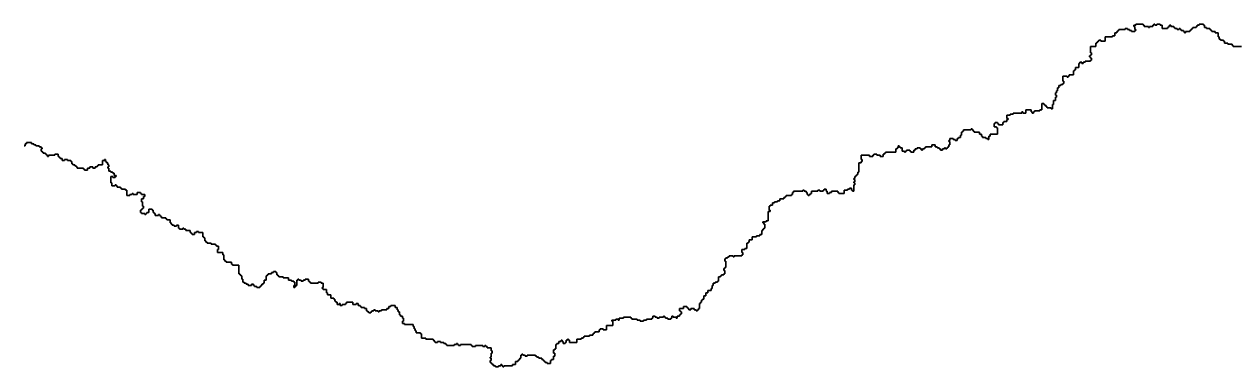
# Model space of a CAD drawing. Header units: inches. Extents: x -98695 to 376223, y 1122520 to 1501782.
# Drawn here: x 139165 to 174533, y 1208767 to 1218762 of the extents above; entities that cross this region are included whole.
import ezdxf

# ---------------------------------------------------------------- set-up
doc = ezdxf.new("R2010")
doc.units = ezdxf.units.IN
doc.header["$MEASUREMENT"] = 0
doc.layers.add('subs1', color=7, linetype='Continuous', true_color=0xc8dcf7)

msp = doc.modelspace()

# ---------------------------------------------------------------- linework, layer by layer
at = {"layer": 'subs1'}
for points in [[(174701, 1218114, 0), (174454, 1218114, 0), (174454, 1218145, 0), (174423, 1218145, 0), (174423, 1218176, 0), (174300, 1218176, 0), (174300, 1218207, 0), (174207, 1218207, 0), (174207, 1218268, 0), (174176, 1218268, 0), (174176, 1218299, 0), (174084, 1218299, 0), (174084, 1218330, 0), (174053, 1218330, 0), (174053, 1218392, 0), (174022, 1218392, 0), (174022, 1218515, 0), (173930, 1218515, 0), (173930, 1218546, 0), (173837, 1218546, 0), (173837, 1218577, 0), (173806, 1218577, 0), (173806, 1218608, 0), (173775, 1218608, 0), (173775, 1218638, 0), (173683, 1218638, 0), (173683, 1218669, 0), (173621, 1218669, 0), (173621, 1218731, 0), (173590, 1218731, 0), (173590, 1218762, 0), (173467, 1218762, 0), (173467, 1218731, 0), (173405, 1218731, 0), (173405, 1218700, 0), (173374, 1218700, 0), (173374, 1218669, 0), (173282, 1218669, 0), (173282, 1218638, 0), (173251, 1218638, 0), (173251, 1218608, 0), (173220, 1218608, 0), (173220, 1218577, 0), (173189, 1218577, 0), (173189, 1218546, 0), (173066, 1218546, 0), (173066, 1218515, 0), (173035, 1218515, 0), (173035, 1218546, 0), (173004, 1218546, 0), (173004, 1218577, 0), (172942, 1218577, 0), (172942, 1218608, 0), (172912, 1218608, 0), (172912, 1218638, 0), (172881, 1218638, 0), (172881, 1218608, 0), (172819, 1218608, 0), (172819, 1218638, 0), (172757, 1218638, 0), (172757, 1218669, 0), (172726, 1218669, 0), (172726, 1218700, 0), (172634, 1218700, 0), (172634, 1218731, 0), (172603, 1218731, 0), (172603, 1218700, 0), (172572, 1218700, 0), (172572, 1218669, 0), (172541, 1218669, 0), (172541, 1218638, 0), (172387, 1218638, 0), (172387, 1218731, 0), (172325, 1218731, 0), (172325, 1218762, 0), (172233, 1218762, 0), (172233, 1218731, 0), (172171, 1218731, 0), (172171, 1218762, 0), (172140, 1218762, 0), (172140, 1218731, 0), (172110, 1218731, 0), (172110, 1218700, 0), (172017, 1218700, 0), (172017, 1218669, 0), (171986, 1218669, 0), (171986, 1218700, 0), (171863, 1218700, 0), (171863, 1218731, 0), (171832, 1218731, 0), (171832, 1218762, 0), (171616, 1218762, 0), (171616, 1218731, 0), (171554, 1218731, 0), (171554, 1218700, 0), (171585, 1218700, 0), (171585, 1218608, 0), (171616, 1218608, 0), (171616, 1218577, 0), (171585, 1218577, 0), (171585, 1218546, 0), (171493, 1218546, 0), (171493, 1218577, 0), (171431, 1218577, 0), (171431, 1218608, 0), (171369, 1218608, 0), (171369, 1218638, 0), (171308, 1218638, 0), (171308, 1218608, 0), (171122, 1218608, 0), (171122, 1218577, 0), (171092, 1218577, 0), (171092, 1218546, 0), (171061, 1218546, 0), (171061, 1218515, 0), (170999, 1218515, 0), (170999, 1218422, 0), (170937, 1218422, 0), (170937, 1218392, 0), (170721, 1218392, 0), (170721, 1218268, 0), (170598, 1218268, 0), (170598, 1218299, 0), (170536, 1218299, 0), (170536, 1218268, 0), (170506, 1218268, 0), (170506, 1218237, 0), (170475, 1218237, 0), (170475, 1218207, 0), (170444, 1218207, 0), (170444, 1218114, 0), (170290, 1218114, 0), (170290, 1217929, 0), (170320, 1217929, 0), (170320, 1217867, 0), (170290, 1217867, 0), (170290, 1217836, 0), (170259, 1217836, 0), (170259, 1217806, 0), (170290, 1217806, 0), (170290, 1217775, 0), (170320, 1217775, 0), (170320, 1217713, 0), (170290, 1217713, 0), (170290, 1217682, 0), (170135, 1217682, 0), (170135, 1217651, 0), (170074, 1217651, 0), (170074, 1217620, 0), (170043, 1217620, 0), (170043, 1217651, 0), (169981, 1217651, 0), (169981, 1217620, 0), (169950, 1217620, 0), (169950, 1217497, 0), (169858, 1217497, 0), (169858, 1217435, 0), (169827, 1217435, 0), (169827, 1217405, 0), (169796, 1217405, 0), (169796, 1217281, 0), (169673, 1217281, 0), (169673, 1217250, 0), (169642, 1217250, 0), (169642, 1217219, 0), (169611, 1217219, 0), (169611, 1217250, 0), (169488, 1217250, 0), (169488, 1217096, 0), (169518, 1217096, 0), (169518, 1217034, 0), (169488, 1217034, 0), (169488, 1217004, 0), (169426, 1217004, 0), (169426, 1216973, 0), (169364, 1216973, 0), (169364, 1216911, 0), (169333, 1216911, 0), (169333, 1216818, 0), (169302, 1216818, 0), (169302, 1216757, 0), (169272, 1216757, 0), (169272, 1216695, 0), (169302, 1216695, 0), (169302, 1216633, 0), (169272, 1216633, 0), (169272, 1216541, 0), (169210, 1216541, 0), (169210, 1216417, 0), (169179, 1216417, 0), (169179, 1216294, 0), (169148, 1216294, 0), (169148, 1216325, 0), (169025, 1216325, 0), (169025, 1216356, 0), (168994, 1216356, 0), (168994, 1216387, 0), (168963, 1216387, 0), (168963, 1216417, 0), (168932, 1216417, 0), (168932, 1216448, 0), (168871, 1216448, 0), (168871, 1216263, 0), (168809, 1216263, 0), (168809, 1216232, 0), (168655, 1216232, 0), (168655, 1216202, 0), (168624, 1216202, 0), (168624, 1216171, 0), (168593, 1216171, 0), (168593, 1216202, 0), (168562, 1216202, 0), (168562, 1216263, 0), (168408, 1216263, 0), (168408, 1216171, 0), (168315, 1216171, 0), (168315, 1216202, 0), (168285, 1216202, 0), (168285, 1216171, 0), (168038, 1216171, 0), (168038, 1216140, 0), (167945, 1216140, 0), (167945, 1216109, 0), (167853, 1216109, 0), (167853, 1216016, 0), (167884, 1216016, 0), (167884, 1215986, 0), (167853, 1215986, 0), (167853, 1215924, 0), (167760, 1215924, 0), (167760, 1215893, 0), (167729, 1215893, 0), (167729, 1215831, 0), (167606, 1215831, 0), (167606, 1215862, 0), (167575, 1215862, 0), (167575, 1215893, 0), (167513, 1215893, 0), (167513, 1215862, 0), (167483, 1215862, 0), (167483, 1215770, 0), (167544, 1215770, 0), (167544, 1215739, 0), (167575, 1215739, 0), (167575, 1215554, 0), (167359, 1215554, 0), (167359, 1215492, 0), (167328, 1215492, 0), (167328, 1215399, 0), (167297, 1215399, 0), (167297, 1215430, 0), (167236, 1215430, 0), (167236, 1215461, 0), (167143, 1215461, 0), (167143, 1215492, 0), (167112, 1215492, 0), (167112, 1215554, 0), (167051, 1215554, 0), (167051, 1215615, 0), (166896, 1215615, 0), (166896, 1215646, 0), (166866, 1215646, 0), (166866, 1215677, 0), (166835, 1215677, 0), (166835, 1215708, 0), (166804, 1215708, 0), (166804, 1215677, 0), (166588, 1215677, 0), (166588, 1215646, 0), (166557, 1215646, 0), (166557, 1215615, 0), (166526, 1215615, 0), (166526, 1215523, 0), (166495, 1215523, 0), (166495, 1215461, 0), (166434, 1215461, 0), (166434, 1215430, 0), (166403, 1215430, 0), (166403, 1215369, 0), (166341, 1215369, 0), (166341, 1215399, 0), (166280, 1215399, 0), (166280, 1215430, 0), (166187, 1215430, 0), (166187, 1215369, 0), (166156, 1215369, 0), (166156, 1215338, 0), (166187, 1215338, 0), (166187, 1215245, 0), (166156, 1215245, 0), (166156, 1215184, 0), (166125, 1215184, 0), (166125, 1215153, 0), (166094, 1215153, 0), (166094, 1215122, 0), (166064, 1215122, 0), (166064, 1215153, 0), (166033, 1215153, 0), (166033, 1215122, 0), (165971, 1215122, 0), (165971, 1215091, 0), (165909, 1215091, 0), (165909, 1215122, 0), (165878, 1215122, 0), (165878, 1215153, 0), (165817, 1215153, 0), (165817, 1215184, 0), (165755, 1215184, 0), (165755, 1215245, 0), (165663, 1215245, 0), (165663, 1215184, 0), (165477, 1215184, 0), (165477, 1215153, 0), (165447, 1215153, 0), (165447, 1215122, 0), (165385, 1215122, 0), (165385, 1215091, 0), (165354, 1215091, 0), (165354, 1215122, 0), (165323, 1215122, 0), (165323, 1215153, 0), (165231, 1215153, 0), (165231, 1215122, 0), (165169, 1215122, 0), (165169, 1215091, 0), (165138, 1215091, 0), (165138, 1215029, 0), (165046, 1215029, 0), (165046, 1215060, 0), (165015, 1215060, 0), (165015, 1215091, 0), (164922, 1215091, 0), (164922, 1215060, 0), (164891, 1215060, 0), (164891, 1215029, 0), (164861, 1215029, 0), (164861, 1215060, 0), (164799, 1215060, 0), (164799, 1215153, 0), (164737, 1215153, 0), (164737, 1215184, 0), (164706, 1215184, 0), (164706, 1215214, 0), (164675, 1215214, 0), (164675, 1215153, 0), (164645, 1215153, 0), (164645, 1215122, 0), (164614, 1215122, 0), (164614, 1215029, 0), (164305, 1215029, 0), (164305, 1214998, 0), (164274, 1214998, 0), (164274, 1214968, 0), (164244, 1214968, 0), (164244, 1214906, 0), (164151, 1214906, 0), (164151, 1214937, 0), (164059, 1214937, 0), (164059, 1214968, 0), (163966, 1214968, 0), (163966, 1214937, 0), (163935, 1214937, 0), (163935, 1214906, 0), (163843, 1214906, 0), (163843, 1214937, 0), (163596, 1214937, 0), (163596, 1214813, 0), (163627, 1214813, 0), (163627, 1214752, 0), (163596, 1214752, 0), (163596, 1214721, 0), (163534, 1214721, 0), (163534, 1214443, 0), (163503, 1214443, 0), (163503, 1214382, 0), (163472, 1214382, 0), (163472, 1214351, 0), (163442, 1214351, 0), (163442, 1214320, 0), (163411, 1214320, 0), (163411, 1214258, 0), (163380, 1214258, 0), (163380, 1214227, 0), (163411, 1214227, 0), (163411, 1214166, 0), (163380, 1214166, 0), (163380, 1214135, 0), (163411, 1214135, 0), (163411, 1214073, 0), (163380, 1214073, 0), (163380, 1213888, 0), (163349, 1213888, 0), (163349, 1213919, 0), (163318, 1213919, 0), (163318, 1213981, 0), (163257, 1213981, 0), (163257, 1213950, 0), (163195, 1213950, 0), (163195, 1213919, 0), (163102, 1213919, 0), (163102, 1213826, 0), (162948, 1213826, 0), (162948, 1213857, 0), (162917, 1213857, 0), (162917, 1213888, 0), (162732, 1213888, 0), (162732, 1213857, 0), (162670, 1213857, 0), (162670, 1213826, 0), (162609, 1213826, 0), (162609, 1213888, 0), (162578, 1213888, 0), (162578, 1213950, 0), (162516, 1213950, 0), (162516, 1213919, 0), (162485, 1213919, 0), (162485, 1213888, 0), (162393, 1213888, 0), (162393, 1213919, 0), (162331, 1213919, 0), (162331, 1213888, 0), (162146, 1213888, 0), (162146, 1213826, 0), (162115, 1213826, 0), (162115, 1213795, 0), (162084, 1213795, 0), (162084, 1213765, 0), (162053, 1213765, 0), (162053, 1213795, 0), (162023, 1213795, 0), (162023, 1213857, 0), (161992, 1213857, 0), (161992, 1213888, 0), (161930, 1213888, 0), (161930, 1213919, 0), (161899, 1213919, 0), (161899, 1213888, 0), (161622, 1213888, 0), (161622, 1213857, 0), (161591, 1213857, 0), (161591, 1213795, 0), (161560, 1213795, 0), (161560, 1213765, 0), (161406, 1213765, 0), (161406, 1213734, 0), (161375, 1213734, 0), (161375, 1213703, 0), (161344, 1213703, 0), (161344, 1213672, 0), (161221, 1213672, 0), (161221, 1213610, 0), (161159, 1213610, 0), (161159, 1213580, 0), (161066, 1213580, 0), (161066, 1213549, 0), (161005, 1213549, 0), (161005, 1213487, 0), (160943, 1213487, 0), (160943, 1213456, 0), (160912, 1213456, 0), (160912, 1213333, 0), (160943, 1213333, 0), (160943, 1213302, 0), (160881, 1213302, 0), (160881, 1213024, 0), (160820, 1213024, 0), (160820, 1212993, 0), (160727, 1212993, 0), (160727, 1212963, 0), (160758, 1212963, 0), (160758, 1212932, 0), (160789, 1212932, 0), (160789, 1212808, 0), (160758, 1212808, 0), (160758, 1212778, 0), (160727, 1212778, 0), (160727, 1212747, 0), (160696, 1212747, 0), (160696, 1212623, 0), (160635, 1212623, 0), (160635, 1212592, 0), (160542, 1212592, 0), (160542, 1212562, 0), (160419, 1212562, 0), (160419, 1212469, 0), (160326, 1212469, 0), (160326, 1212407, 0), (160295, 1212407, 0), (160295, 1212376, 0), (160264, 1212376, 0), (160264, 1212222, 0), (160203, 1212222, 0), (160203, 1212191, 0), (160110, 1212191, 0), (160110, 1212099, 0), (160141, 1212099, 0), (160141, 1212037, 0), (160110, 1212037, 0), (160110, 1212006, 0), (159894, 1212006, 0), (159894, 1211975, 0), (159863, 1211975, 0), (159863, 1212006, 0), (159740, 1212006, 0), (159740, 1211975, 0), (159709, 1211975, 0), (159709, 1211945, 0), (159647, 1211945, 0), (159647, 1211914, 0), (159617, 1211914, 0), (159617, 1211852, 0), (159647, 1211852, 0), (159647, 1211667, 0), (159617, 1211667, 0), (159617, 1211636, 0), (159586, 1211636, 0), (159586, 1211574, 0), (159617, 1211574, 0), (159617, 1211482, 0), (159586, 1211482, 0), (159586, 1211451, 0), (159524, 1211451, 0), (159524, 1211420, 0), (159493, 1211420, 0), (159493, 1211389, 0), (159432, 1211389, 0), (159432, 1211266, 0), (159401, 1211266, 0), (159401, 1211235, 0), (159339, 1211235, 0), (159339, 1211204, 0), (159277, 1211204, 0), (159277, 1211143, 0), (159246, 1211143, 0), (159246, 1211050, 0), (159216, 1211050, 0), (159216, 1210988, 0), (159123, 1210988, 0), (159123, 1210927, 0), (159061, 1210927, 0), (159061, 1210834, 0), (159000, 1210834, 0), (159000, 1210742, 0), (158969, 1210742, 0), (158969, 1210711, 0), (158938, 1210711, 0), (158938, 1210649, 0), (158907, 1210649, 0), (158907, 1210618, 0), (158876, 1210618, 0), (158876, 1210464, 0), (158845, 1210464, 0), (158845, 1210433, 0), (158815, 1210433, 0), (158815, 1210402, 0), (158784, 1210402, 0), (158784, 1210433, 0), (158722, 1210433, 0), (158722, 1210464, 0), (158629, 1210464, 0), (158629, 1210433, 0), (158568, 1210433, 0), (158568, 1210464, 0), (158537, 1210464, 0), (158537, 1210495, 0), (158506, 1210495, 0), (158506, 1210526, 0), (158414, 1210526, 0), (158414, 1210464, 0), (158290, 1210464, 0), (158290, 1210402, 0), (158321, 1210402, 0), (158321, 1210371, 0), (158352, 1210371, 0), (158352, 1210310, 0), (158321, 1210310, 0), (158321, 1210279, 0), (158290, 1210279, 0), (158290, 1210248, 0), (158228, 1210248, 0), (158228, 1210186, 0), (158198, 1210186, 0), (158198, 1210217, 0), (158105, 1210217, 0), (158105, 1210248, 0), (158074, 1210248, 0), (158074, 1210186, 0), (158043, 1210186, 0), (158043, 1210156, 0), (157951, 1210156, 0), (157951, 1210186, 0), (157889, 1210186, 0), (157889, 1210217, 0), (157858, 1210217, 0), (157858, 1210248, 0), (157827, 1210248, 0), (157827, 1210217, 0), (157704, 1210217, 0), (157704, 1210186, 0), (157642, 1210186, 0), (157642, 1210217, 0), (157581, 1210217, 0), (157581, 1210248, 0), (157519, 1210248, 0), (157519, 1210186, 0), (157488, 1210186, 0), (157488, 1210156, 0), (157334, 1210156, 0), (157334, 1210125, 0), (157241, 1210125, 0), (157241, 1210094, 0), (157149, 1210094, 0), (157149, 1210125, 0), (157056, 1210125, 0), (157056, 1210156, 0), (156902, 1210156, 0), (156902, 1210186, 0), (156871, 1210186, 0), (156871, 1210217, 0), (156655, 1210217, 0), (156655, 1210186, 0), (156532, 1210186, 0), (156532, 1210125, 0), (156501, 1210125, 0), (156501, 1210156, 0), (156439, 1210156, 0), (156439, 1210125, 0), (156316, 1210125, 0), (156316, 1210094, 0), (156347, 1210094, 0), (156347, 1209970, 0), (156162, 1209970, 0), (156162, 1209847, 0), (156069, 1209847, 0), (156069, 1209878, 0), (155977, 1209878, 0), (155977, 1209847, 0), (155946, 1209847, 0), (155946, 1209785, 0), (155822, 1209785, 0), (155822, 1209755, 0), (155792, 1209755, 0), (155792, 1209724, 0), (155761, 1209724, 0), (155761, 1209693, 0), (155668, 1209693, 0), (155668, 1209662, 0), (155514, 1209662, 0), (155514, 1209631, 0), (155483, 1209631, 0), (155483, 1209600, 0), (155421, 1209600, 0), (155421, 1209569, 0), (155298, 1209569, 0), (155298, 1209477, 0), (155082, 1209477, 0), (155082, 1209539, 0), (155051, 1209539, 0), (155051, 1209569, 0), (155020, 1209569, 0), (155020, 1209539, 0), (154990, 1209539, 0), (154990, 1209477, 0), (154959, 1209477, 0), (154959, 1209446, 0), (154897, 1209446, 0), (154897, 1209508, 0), (154866, 1209508, 0), (154866, 1209539, 0), (154835, 1209539, 0), (154835, 1209508, 0), (154774, 1209508, 0), (154774, 1209446, 0), (154712, 1209446, 0), (154712, 1209415, 0), (154681, 1209415, 0), (154681, 1209292, 0), (154650, 1209292, 0), (154650, 1209261, 0), (154619, 1209261, 0), (154619, 1209168, 0), (154650, 1209168, 0), (154650, 1209076, 0), (154619, 1209076, 0), (154619, 1208983, 0), (154558, 1208983, 0), (154558, 1208952, 0), (154527, 1208952, 0), (154527, 1208860, 0), (154434, 1208860, 0), (154434, 1208891, 0), (154373, 1208891, 0), (154373, 1208922, 0), (154342, 1208922, 0), (154342, 1208952, 0), (154311, 1208952, 0), (154311, 1208983, 0), (154280, 1208983, 0), (154280, 1209014, 0), (154188, 1209014, 0), (154188, 1209045, 0), (154126, 1209045, 0), (154126, 1209076, 0), (154095, 1209076, 0), (154095, 1209107, 0), (153848, 1209107, 0), (153848, 1209076, 0), (153787, 1209076, 0), (153787, 1209107, 0), (153725, 1209107, 0), (153725, 1209138, 0), (153694, 1209138, 0), (153694, 1209107, 0), (153663, 1209107, 0), (153663, 1209014, 0), (153632, 1209014, 0), (153632, 1208983, 0), (153601, 1208983, 0), (153601, 1208952, 0), (153571, 1208952, 0), (153571, 1208922, 0), (153509, 1208922, 0), (153509, 1208829, 0), (153416, 1208829, 0), (153416, 1208798, 0), (153170, 1208798, 0), (153170, 1208767, 0), (153139, 1208767, 0), (153139, 1208798, 0), (153108, 1208798, 0), (153108, 1208829, 0), (153077, 1208829, 0), (153077, 1208798, 0), (153015, 1208798, 0), (153015, 1208767, 0), (152923, 1208767, 0), (152923, 1208798, 0), (152861, 1208798, 0), (152861, 1208829, 0), (152830, 1208829, 0), (152830, 1208860, 0), (152799, 1208860, 0), (152799, 1208891, 0), (152769, 1208891, 0), (152769, 1208952, 0), (152799, 1208952, 0), (152799, 1209014, 0), (152769, 1209014, 0), (152769, 1209045, 0), (152799, 1209045, 0), (152799, 1209168, 0), (152830, 1209168, 0), (152830, 1209230, 0), (152799, 1209230, 0), (152799, 1209323, 0), (152676, 1209323, 0), (152676, 1209354, 0), (152645, 1209354, 0), (152645, 1209384, 0), (152614, 1209384, 0), (152614, 1209354, 0), (152553, 1209354, 0), (152553, 1209384, 0), (152337, 1209384, 0), (152337, 1209354, 0), (152244, 1209354, 0), (152244, 1209384, 0), (152213, 1209384, 0), (152213, 1209415, 0), (151905, 1209415, 0), (151905, 1209384, 0), (151843, 1209384, 0), (151843, 1209415, 0), (151812, 1209415, 0), (151812, 1209446, 0), (151781, 1209446, 0), (151781, 1209415, 0), (151720, 1209415, 0), (151720, 1209384, 0), (151504, 1209384, 0), (151504, 1209415, 0), (151473, 1209415, 0), (151473, 1209446, 0), (151411, 1209446, 0), (151411, 1209477, 0), (151319, 1209477, 0), (151319, 1209508, 0), (151226, 1209508, 0), (151226, 1209477, 0), (151165, 1209477, 0), (151165, 1209508, 0), (151134, 1209508, 0), (151134, 1209539, 0), (151103, 1209539, 0), (151103, 1209569, 0), (150887, 1209569, 0), (150887, 1209600, 0), (150764, 1209600, 0), (150764, 1209724, 0), (150733, 1209724, 0), (150733, 1209755, 0), (150609, 1209755, 0), (150609, 1209816, 0), (150578, 1209816, 0), (150578, 1209878, 0), (150548, 1209878, 0), (150548, 1209940, 0), (150517, 1209940, 0), (150517, 1210001, 0), (150270, 1210001, 0), (150270, 1210032, 0), (150208, 1210032, 0), (150208, 1210094, 0), (150239, 1210094, 0), (150239, 1210186, 0), (150208, 1210186, 0), (150208, 1210248, 0), (150147, 1210248, 0), (150147, 1210279, 0), (150116, 1210279, 0), (150116, 1210371, 0), (150085, 1210371, 0), (150085, 1210433, 0), (150054, 1210433, 0), (150054, 1210495, 0), (149992, 1210495, 0), (149992, 1210557, 0), (149869, 1210557, 0), (149869, 1210526, 0), (149807, 1210526, 0), (149807, 1210464, 0), (149746, 1210464, 0), (149746, 1210433, 0), (149591, 1210433, 0), (149591, 1210402, 0), (149530, 1210402, 0), (149530, 1210371, 0), (149499, 1210371, 0), (149499, 1210402, 0), (149406, 1210402, 0), (149406, 1210433, 0), (149375, 1210433, 0), (149375, 1210402, 0), (149314, 1210402, 0), (149314, 1210371, 0), (149283, 1210371, 0), (149283, 1210341, 0), (149221, 1210341, 0), (149221, 1210371, 0), (149190, 1210371, 0), (149190, 1210402, 0), (149160, 1210402, 0), (149160, 1210464, 0), (149098, 1210464, 0), (149098, 1210495, 0), (149005, 1210495, 0), (149005, 1210526, 0), (148974, 1210526, 0), (148974, 1210557, 0), (148913, 1210557, 0), (148913, 1210618, 0), (148851, 1210618, 0), (148851, 1210587, 0), (148759, 1210587, 0), (148759, 1210649, 0), (148573, 1210649, 0), (148573, 1210618, 0), (148543, 1210618, 0), (148543, 1210587, 0), (148450, 1210587, 0), (148450, 1210557, 0), (148388, 1210557, 0), (148388, 1210618, 0), (148357, 1210618, 0), (148357, 1210587, 0), (148296, 1210587, 0), (148296, 1210649, 0), (148265, 1210649, 0), (148265, 1210680, 0), (148234, 1210680, 0), (148234, 1210742, 0), (148203, 1210742, 0), (148203, 1210772, 0), (148111, 1210772, 0), (148111, 1210865, 0), (148018, 1210865, 0), (148018, 1210927, 0), (147987, 1210927, 0), (147987, 1211019, 0), (147895, 1211019, 0), (147895, 1211050, 0), (147864, 1211050, 0), (147864, 1211081, 0), (147895, 1211081, 0), (147895, 1211204, 0), (147833, 1211204, 0), (147833, 1211235, 0), (147741, 1211235, 0), (147741, 1211204, 0), (147525, 1211204, 0), (147525, 1211235, 0), (147494, 1211235, 0), (147494, 1211266, 0), (147463, 1211266, 0), (147463, 1211328, 0), (147370, 1211328, 0), (147370, 1211297, 0), (147309, 1211297, 0), (147309, 1211266, 0), (147247, 1211266, 0), (147247, 1211297, 0), (147185, 1211297, 0), (147185, 1211328, 0), (147154, 1211328, 0), (147154, 1211297, 0), (147124, 1211297, 0), (147124, 1211143, 0), (147093, 1211143, 0), (147093, 1211112, 0), (147062, 1211112, 0), (147062, 1211081, 0), (147031, 1211081, 0), (147031, 1211143, 0), (147062, 1211143, 0), (147062, 1211235, 0), (147031, 1211235, 0), (147031, 1211266, 0), (146969, 1211266, 0), (146969, 1211297, 0), (146877, 1211297, 0), (146877, 1211359, 0), (146723, 1211359, 0), (146723, 1211389, 0), (146599, 1211389, 0), (146599, 1211420, 0), (146568, 1211420, 0), (146568, 1211451, 0), (146538, 1211451, 0), (146538, 1211513, 0), (146507, 1211513, 0), (146507, 1211544, 0), (146445, 1211544, 0), (146445, 1211513, 0), (146383, 1211513, 0), (146383, 1211482, 0), (146291, 1211482, 0), (146291, 1211451, 0), (146260, 1211451, 0), (146260, 1211420, 0), (146229, 1211420, 0), (146229, 1211297, 0), (146167, 1211297, 0), (146167, 1211204, 0), (146137, 1211204, 0), (146137, 1211173, 0), (146106, 1211173, 0), (146106, 1211143, 0), (146075, 1211143, 0), (146075, 1211112, 0), (146044, 1211112, 0), (146044, 1211081, 0), (145951, 1211081, 0), (145951, 1211112, 0), (145890, 1211112, 0), (145890, 1211143, 0), (145859, 1211143, 0), (145859, 1211173, 0), (145797, 1211173, 0), (145797, 1211143, 0), (145705, 1211143, 0), (145705, 1211173, 0), (145643, 1211173, 0), (145643, 1211204, 0), (145581, 1211204, 0), (145581, 1211235, 0), (145550, 1211235, 0), (145550, 1211328, 0), (145520, 1211328, 0), (145520, 1211420, 0), (145489, 1211420, 0), (145489, 1211451, 0), (145458, 1211451, 0), (145458, 1211482, 0), (145427, 1211482, 0), (145427, 1211729, 0), (145242, 1211729, 0), (145242, 1211760, 0), (145211, 1211760, 0), (145211, 1211821, 0), (145057, 1211821, 0), (145057, 1211852, 0), (145026, 1211852, 0), (145026, 1211883, 0), (144995, 1211883, 0), (144995, 1212037, 0), (144964, 1212037, 0), (144964, 1212099, 0), (144810, 1212099, 0), (144810, 1212191, 0), (144841, 1212191, 0), (144841, 1212284, 0), (144779, 1212284, 0), (144779, 1212315, 0), (144748, 1212315, 0), (144748, 1212346, 0), (144625, 1212346, 0), (144625, 1212376, 0), (144502, 1212376, 0), (144502, 1212407, 0), (144471, 1212407, 0), (144471, 1212438, 0), (144440, 1212438, 0), (144440, 1212531, 0), (144409, 1212531, 0), (144409, 1212562, 0), (144378, 1212562, 0), (144378, 1212685, 0), (144255, 1212685, 0), (144255, 1212716, 0), (144193, 1212716, 0), (144193, 1212685, 0), (144131, 1212685, 0), (144131, 1212623, 0), (144070, 1212623, 0), (144070, 1212654, 0), (144039, 1212654, 0), (144039, 1212685, 0), (144008, 1212685, 0), (144008, 1212747, 0), (143885, 1212747, 0), (143885, 1212778, 0), (143823, 1212778, 0), (143823, 1212808, 0), (143792, 1212808, 0), (143792, 1212778, 0), (143700, 1212778, 0), (143700, 1212808, 0), (143669, 1212808, 0), (143669, 1212901, 0), (143607, 1212901, 0), (143607, 1212870, 0), (143545, 1212870, 0), (143545, 1212901, 0), (143484, 1212901, 0), (143484, 1212932, 0), (143453, 1212932, 0), (143453, 1212963, 0), (143422, 1212963, 0), (143422, 1213055, 0), (143329, 1213055, 0), (143329, 1213086, 0), (143299, 1213086, 0), (143299, 1213117, 0), (143175, 1213117, 0), (143175, 1213148, 0), (143144, 1213148, 0), (143144, 1213179, 0), (143114, 1213179, 0), (143114, 1213209, 0), (143083, 1213209, 0), (143083, 1213179, 0), (142990, 1213179, 0), (142990, 1213240, 0), (142959, 1213240, 0), (142959, 1213271, 0), (142928, 1213271, 0), (142928, 1213333, 0), (142898, 1213333, 0), (142898, 1213364, 0), (142805, 1213364, 0), (142805, 1213271, 0), (142743, 1213271, 0), (142743, 1213240, 0), (142713, 1213240, 0), (142713, 1213209, 0), (142682, 1213209, 0), (142682, 1213240, 0), (142589, 1213240, 0), (142589, 1213271, 0), (142558, 1213271, 0), (142558, 1213333, 0), (142589, 1213333, 0), (142589, 1213364, 0), (142620, 1213364, 0), (142620, 1213394, 0), (142651, 1213394, 0), (142651, 1213456, 0), (142620, 1213456, 0), (142620, 1213580, 0), (142589, 1213580, 0), (142589, 1213672, 0), (142651, 1213672, 0), (142651, 1213734, 0), (142682, 1213734, 0), (142682, 1213795, 0), (142589, 1213795, 0), (142589, 1213826, 0), (142558, 1213826, 0), (142558, 1213857, 0), (142466, 1213857, 0), (142466, 1213795, 0), (142342, 1213795, 0), (142342, 1213826, 0), (142312, 1213826, 0), (142312, 1213795, 0), (142250, 1213795, 0), (142250, 1213765, 0), (142157, 1213765, 0), (142157, 1213919, 0), (142126, 1213919, 0), (142126, 1213950, 0), (142003, 1213950, 0), (142003, 1213981, 0), (141972, 1213981, 0), (141972, 1214011, 0), (141880, 1214011, 0), (141880, 1214042, 0), (141849, 1214042, 0), (141849, 1214073, 0), (141818, 1214073, 0), (141818, 1214042, 0), (141725, 1214042, 0), (141725, 1214135, 0), (141695, 1214135, 0), (141695, 1214320, 0), (141756, 1214320, 0), (141756, 1214289, 0), (141818, 1214289, 0), (141818, 1214320, 0), (141849, 1214320, 0), (141849, 1214351, 0), (141787, 1214351, 0), (141787, 1214412, 0), (141756, 1214412, 0), (141756, 1214443, 0), (141695, 1214443, 0), (141695, 1214474, 0), (141633, 1214474, 0), (141633, 1214567, 0), (141602, 1214567, 0), (141602, 1214597, 0), (141633, 1214597, 0), (141633, 1214659, 0), (141602, 1214659, 0), (141602, 1214721, 0), (141571, 1214721, 0), (141571, 1214752, 0), (141540, 1214752, 0), (141540, 1214813, 0), (141509, 1214813, 0), (141509, 1214783, 0), (141448, 1214783, 0), (141448, 1214659, 0), (141324, 1214659, 0), (141324, 1214628, 0), (141294, 1214628, 0), (141294, 1214597, 0), (141232, 1214597, 0), (141232, 1214567, 0), (141170, 1214567, 0), (141170, 1214597, 0), (141078, 1214597, 0), (141078, 1214567, 0), (141016, 1214567, 0), (141016, 1214505, 0), (140923, 1214505, 0), (140923, 1214536, 0), (140893, 1214536, 0), (140893, 1214567, 0), (140707, 1214567, 0), (140707, 1214597, 0), (140677, 1214597, 0), (140677, 1214628, 0), (140646, 1214628, 0), (140646, 1214659, 0), (140584, 1214659, 0), (140584, 1214690, 0), (140553, 1214690, 0), (140553, 1214752, 0), (140522, 1214752, 0), (140522, 1214783, 0), (140430, 1214783, 0), (140430, 1214813, 0), (140337, 1214813, 0), (140337, 1214783, 0), (140276, 1214783, 0), (140276, 1214844, 0), (140214, 1214844, 0), (140214, 1214875, 0), (140183, 1214875, 0), (140183, 1214906, 0), (140152, 1214906, 0), (140152, 1214968, 0), (140060, 1214968, 0), (140060, 1214937, 0), (139875, 1214937, 0), (139875, 1214906, 0), (139844, 1214906, 0), (139844, 1214937, 0), (139813, 1214937, 0), (139813, 1214968, 0), (139782, 1214968, 0), (139782, 1214998, 0), (139720, 1214998, 0), (139720, 1215029, 0), (139690, 1215029, 0), (139690, 1215060, 0), (139659, 1215060, 0), (139659, 1215122, 0), (139690, 1215122, 0), (139690, 1215153, 0), (139659, 1215153, 0), (139659, 1215184, 0), (139597, 1215184, 0), (139597, 1215214, 0), (139504, 1215214, 0), (139504, 1215245, 0), (139443, 1215245, 0), (139443, 1215276, 0), (139381, 1215276, 0), (139381, 1215307, 0), (139227, 1215307, 0), (139227, 1215276, 0), (139196, 1215276, 0), (139196, 1215214, 0), (139165, 1215214, 0)], [(139165, 1215214, 0), (139196, 1215214, 0), (139196, 1215276, 0), (139227, 1215276, 0), (139227, 1215307, 0), (139381, 1215307, 0), (139381, 1215276, 0), (139443, 1215276, 0), (139443, 1215245, 0), (139504, 1215245, 0), (139504, 1215214, 0), (139597, 1215214, 0), (139597, 1215184, 0), (139659, 1215184, 0), (139659, 1215153, 0), (139690, 1215153, 0), (139690, 1215122, 0), (139659, 1215122, 0), (139659, 1215060, 0), (139690, 1215060, 0), (139690, 1215029, 0), (139720, 1215029, 0), (139720, 1214998, 0), (139782, 1214998, 0), (139782, 1214968, 0), (139813, 1214968, 0), (139813, 1214937, 0), (139844, 1214937, 0), (139844, 1214906, 0), (139875, 1214906, 0), (139875, 1214937, 0), (140060, 1214937, 0), (140060, 1214968, 0), (140152, 1214968, 0), (140152, 1214906, 0), (140183, 1214906, 0), (140183, 1214875, 0), (140214, 1214875, 0), (140214, 1214844, 0), (140276, 1214844, 0), (140276, 1214783, 0), (140337, 1214783, 0), (140337, 1214813, 0), (140430, 1214813, 0), (140430, 1214783, 0), (140522, 1214783, 0), (140522, 1214752, 0), (140553, 1214752, 0), (140553, 1214690, 0), (140584, 1214690, 0), (140584, 1214659, 0), (140646, 1214659, 0), (140646, 1214628, 0), (140677, 1214628, 0), (140677, 1214597, 0), (140707, 1214597, 0), (140707, 1214567, 0), (140893, 1214567, 0), (140893, 1214536, 0), (140923, 1214536, 0), (140923, 1214505, 0), (141016, 1214505, 0), (141016, 1214567, 0), (141078, 1214567, 0), (141078, 1214597, 0), (141170, 1214597, 0), (141170, 1214567, 0), (141232, 1214567, 0), (141232, 1214597, 0), (141294, 1214597, 0), (141294, 1214628, 0), (141324, 1214628, 0), (141324, 1214659, 0), (141448, 1214659, 0), (141448, 1214783, 0), (141509, 1214783, 0), (141509, 1214813, 0), (141540, 1214813, 0), (141540, 1214752, 0), (141571, 1214752, 0), (141571, 1214721, 0), (141602, 1214721, 0), (141602, 1214659, 0), (141633, 1214659, 0), (141633, 1214597, 0), (141602, 1214597, 0), (141602, 1214567, 0), (141633, 1214567, 0), (141633, 1214474, 0), (141695, 1214474, 0), (141695, 1214443, 0), (141756, 1214443, 0), (141756, 1214412, 0), (141787, 1214412, 0), (141787, 1214351, 0), (141849, 1214351, 0), (141849, 1214320, 0), (141818, 1214320, 0), (141818, 1214289, 0), (141756, 1214289, 0), (141756, 1214320, 0), (141695, 1214320, 0), (141695, 1214135, 0), (141725, 1214135, 0), (141725, 1214042, 0), (141818, 1214042, 0), (141818, 1214073, 0), (141849, 1214073, 0), (141849, 1214042, 0), (141880, 1214042, 0), (141880, 1214011, 0), (141972, 1214011, 0), (141972, 1213981, 0), (142003, 1213981, 0), (142003, 1213950, 0), (142126, 1213950, 0), (142126, 1213919, 0), (142157, 1213919, 0), (142157, 1213765, 0), (142250, 1213765, 0), (142250, 1213795, 0), (142312, 1213795, 0), (142312, 1213826, 0), (142342, 1213826, 0), (142342, 1213795, 0), (142466, 1213795, 0), (142466, 1213857, 0), (142558, 1213857, 0), (142558, 1213826, 0), (142589, 1213826, 0), (142589, 1213795, 0), (142682, 1213795, 0), (142682, 1213734, 0), (142651, 1213734, 0), (142651, 1213672, 0), (142589, 1213672, 0), (142589, 1213580, 0), (142620, 1213580, 0), (142620, 1213456, 0), (142651, 1213456, 0), (142651, 1213394, 0), (142620, 1213394, 0), (142620, 1213364, 0), (142589, 1213364, 0), (142589, 1213333, 0), (142558, 1213333, 0), (142558, 1213271, 0), (142589, 1213271, 0), (142589, 1213240, 0), (142682, 1213240, 0), (142682, 1213209, 0), (142713, 1213209, 0), (142713, 1213240, 0), (142743, 1213240, 0), (142743, 1213271, 0), (142805, 1213271, 0), (142805, 1213364, 0), (142898, 1213364, 0), (142898, 1213333, 0), (142928, 1213333, 0), (142928, 1213271, 0), (142959, 1213271, 0), (142959, 1213240, 0), (142990, 1213240, 0), (142990, 1213179, 0), (143083, 1213179, 0), (143083, 1213209, 0), (143114, 1213209, 0), (143114, 1213179, 0), (143144, 1213179, 0), (143144, 1213148, 0), (143175, 1213148, 0), (143175, 1213117, 0), (143299, 1213117, 0), (143299, 1213086, 0), (143329, 1213086, 0), (143329, 1213055, 0), (143422, 1213055, 0), (143422, 1212963, 0), (143453, 1212963, 0), (143453, 1212932, 0), (143484, 1212932, 0), (143484, 1212901, 0), (143545, 1212901, 0), (143545, 1212870, 0), (143607, 1212870, 0), (143607, 1212901, 0), (143669, 1212901, 0), (143669, 1212808, 0), (143700, 1212808, 0), (143700, 1212778, 0), (143792, 1212778, 0), (143792, 1212808, 0), (143823, 1212808, 0), (143823, 1212778, 0), (143885, 1212778, 0), (143885, 1212747, 0), (144008, 1212747, 0), (144008, 1212685, 0), (144039, 1212685, 0), (144039, 1212654, 0), (144070, 1212654, 0), (144070, 1212623, 0), (144131, 1212623, 0), (144131, 1212685, 0), (144193, 1212685, 0), (144193, 1212716, 0), (144255, 1212716, 0), (144255, 1212685, 0), (144378, 1212685, 0), (144378, 1212562, 0), (144409, 1212562, 0), (144409, 1212531, 0), (144440, 1212531, 0), (144440, 1212438, 0), (144471, 1212438, 0), (144471, 1212407, 0), (144502, 1212407, 0), (144502, 1212376, 0), (144625, 1212376, 0), (144625, 1212346, 0), (144748, 1212346, 0), (144748, 1212315, 0), (144779, 1212315, 0), (144779, 1212284, 0), (144841, 1212284, 0), (144841, 1212191, 0), (144810, 1212191, 0), (144810, 1212099, 0), (144964, 1212099, 0), (144964, 1212037, 0), (144995, 1212037, 0), (144995, 1211883, 0), (145026, 1211883, 0), (145026, 1211852, 0), (145057, 1211852, 0), (145057, 1211821, 0), (145211, 1211821, 0), (145211, 1211760, 0), (145242, 1211760, 0), (145242, 1211729, 0), (145427, 1211729, 0), (145427, 1211482, 0), (145458, 1211482, 0), (145458, 1211451, 0), (145489, 1211451, 0), (145489, 1211420, 0), (145520, 1211420, 0), (145520, 1211328, 0), (145550, 1211328, 0), (145550, 1211235, 0), (145581, 1211235, 0), (145581, 1211204, 0), (145643, 1211204, 0), (145643, 1211173, 0), (145705, 1211173, 0), (145705, 1211143, 0), (145797, 1211143, 0), (145797, 1211173, 0), (145859, 1211173, 0), (145859, 1211143, 0), (145890, 1211143, 0), (145890, 1211112, 0), (145951, 1211112, 0), (145951, 1211081, 0), (146044, 1211081, 0), (146044, 1211112, 0), (146075, 1211112, 0), (146075, 1211143, 0), (146106, 1211143, 0), (146106, 1211173, 0), (146137, 1211173, 0), (146137, 1211204, 0), (146167, 1211204, 0), (146167, 1211297, 0), (146229, 1211297, 0), (146229, 1211420, 0), (146260, 1211420, 0), (146260, 1211451, 0), (146291, 1211451, 0), (146291, 1211482, 0), (146383, 1211482, 0), (146383, 1211513, 0), (146445, 1211513, 0), (146445, 1211544, 0), (146507, 1211544, 0), (146507, 1211513, 0), (146538, 1211513, 0), (146538, 1211451, 0), (146568, 1211451, 0), (146568, 1211420, 0), (146599, 1211420, 0), (146599, 1211389, 0), (146723, 1211389, 0), (146723, 1211359, 0), (146877, 1211359, 0), (146877, 1211297, 0), (146969, 1211297, 0), (146969, 1211266, 0), (147031, 1211266, 0), (147031, 1211235, 0), (147062, 1211235, 0), (147062, 1211143, 0), (147031, 1211143, 0), (147031, 1211081, 0), (147062, 1211081, 0), (147062, 1211112, 0), (147093, 1211112, 0), (147093, 1211143, 0), (147124, 1211143, 0), (147124, 1211297, 0), (147154, 1211297, 0), (147154, 1211328, 0), (147185, 1211328, 0), (147185, 1211297, 0), (147247, 1211297, 0), (147247, 1211266, 0), (147309, 1211266, 0), (147309, 1211297, 0), (147370, 1211297, 0), (147370, 1211328, 0), (147463, 1211328, 0), (147463, 1211266, 0), (147494, 1211266, 0), (147494, 1211235, 0), (147525, 1211235, 0), (147525, 1211204, 0), (147741, 1211204, 0), (147741, 1211235, 0), (147833, 1211235, 0), (147833, 1211204, 0), (147895, 1211204, 0), (147895, 1211081, 0), (147864, 1211081, 0), (147864, 1211050, 0), (147895, 1211050, 0), (147895, 1211019, 0), (147987, 1211019, 0), (147987, 1210927, 0), (148018, 1210927, 0), (148018, 1210865, 0), (148111, 1210865, 0), (148111, 1210772, 0), (148203, 1210772, 0), (148203, 1210742, 0), (148234, 1210742, 0), (148234, 1210680, 0), (148265, 1210680, 0), (148265, 1210649, 0), (148296, 1210649, 0), (148296, 1210587, 0), (148357, 1210587, 0), (148357, 1210618, 0), (148388, 1210618, 0), (148388, 1210557, 0), (148450, 1210557, 0), (148450, 1210587, 0), (148543, 1210587, 0), (148543, 1210618, 0), (148573, 1210618, 0), (148573, 1210649, 0), (148759, 1210649, 0), (148759, 1210587, 0), (148851, 1210587, 0), (148851, 1210618, 0), (148913, 1210618, 0), (148913, 1210557, 0), (148974, 1210557, 0), (148974, 1210526, 0), (149005, 1210526, 0), (149005, 1210495, 0), (149098, 1210495, 0), (149098, 1210464, 0), (149160, 1210464, 0), (149160, 1210402, 0), (149190, 1210402, 0), (149190, 1210371, 0), (149221, 1210371, 0), (149221, 1210341, 0), (149283, 1210341, 0), (149283, 1210371, 0), (149314, 1210371, 0), (149314, 1210402, 0), (149375, 1210402, 0), (149375, 1210433, 0), (149406, 1210433, 0), (149406, 1210402, 0), (149499, 1210402, 0), (149499, 1210371, 0), (149530, 1210371, 0), (149530, 1210402, 0), (149591, 1210402, 0), (149591, 1210433, 0), (149746, 1210433, 0), (149746, 1210464, 0), (149807, 1210464, 0), (149807, 1210526, 0), (149869, 1210526, 0), (149869, 1210557, 0), (149992, 1210557, 0), (149992, 1210495, 0), (150054, 1210495, 0), (150054, 1210433, 0), (150085, 1210433, 0), (150085, 1210371, 0), (150116, 1210371, 0), (150116, 1210279, 0), (150147, 1210279, 0), (150147, 1210248, 0), (150208, 1210248, 0), (150208, 1210186, 0), (150239, 1210186, 0), (150239, 1210094, 0), (150208, 1210094, 0), (150208, 1210032, 0), (150270, 1210032, 0), (150270, 1210001, 0), (150517, 1210001, 0), (150517, 1209940, 0), (150548, 1209940, 0), (150548, 1209878, 0), (150578, 1209878, 0), (150578, 1209816, 0), (150609, 1209816, 0), (150609, 1209755, 0), (150733, 1209755, 0), (150733, 1209724, 0), (150764, 1209724, 0), (150764, 1209600, 0), (150887, 1209600, 0), (150887, 1209569, 0), (151103, 1209569, 0), (151103, 1209539, 0), (151134, 1209539, 0), (151134, 1209508, 0), (151165, 1209508, 0), (151165, 1209477, 0), (151226, 1209477, 0), (151226, 1209508, 0), (151319, 1209508, 0), (151319, 1209477, 0), (151411, 1209477, 0), (151411, 1209446, 0), (151473, 1209446, 0), (151473, 1209415, 0), (151504, 1209415, 0), (151504, 1209384, 0), (151720, 1209384, 0), (151720, 1209415, 0), (151781, 1209415, 0), (151781, 1209446, 0), (151812, 1209446, 0), (151812, 1209415, 0), (151843, 1209415, 0), (151843, 1209384, 0), (151905, 1209384, 0), (151905, 1209415, 0), (152213, 1209415, 0), (152213, 1209384, 0), (152244, 1209384, 0), (152244, 1209354, 0), (152337, 1209354, 0), (152337, 1209384, 0), (152553, 1209384, 0), (152553, 1209354, 0), (152614, 1209354, 0), (152614, 1209384, 0), (152645, 1209384, 0), (152645, 1209354, 0), (152676, 1209354, 0), (152676, 1209323, 0), (152799, 1209323, 0), (152799, 1209230, 0), (152830, 1209230, 0), (152830, 1209168, 0), (152799, 1209168, 0), (152799, 1209045, 0), (152769, 1209045, 0), (152769, 1209014, 0), (152799, 1209014, 0), (152799, 1208952, 0), (152769, 1208952, 0), (152769, 1208891, 0), (152799, 1208891, 0), (152799, 1208860, 0), (152830, 1208860, 0), (152830, 1208829, 0), (152861, 1208829, 0), (152861, 1208798, 0), (152923, 1208798, 0), (152923, 1208767, 0), (153015, 1208767, 0), (153015, 1208798, 0), (153077, 1208798, 0), (153077, 1208829, 0), (153108, 1208829, 0), (153108, 1208798, 0), (153139, 1208798, 0), (153139, 1208767, 0), (153170, 1208767, 0), (153170, 1208798, 0), (153416, 1208798, 0), (153416, 1208829, 0), (153509, 1208829, 0), (153509, 1208922, 0), (153571, 1208922, 0), (153571, 1208952, 0), (153601, 1208952, 0), (153601, 1208983, 0), (153632, 1208983, 0), (153632, 1209014, 0), (153663, 1209014, 0), (153663, 1209107, 0), (153694, 1209107, 0), (153694, 1209138, 0), (153725, 1209138, 0), (153725, 1209107, 0), (153787, 1209107, 0), (153787, 1209076, 0), (153848, 1209076, 0), (153848, 1209107, 0), (154095, 1209107, 0), (154095, 1209076, 0), (154126, 1209076, 0), (154126, 1209045, 0), (154188, 1209045, 0), (154188, 1209014, 0), (154280, 1209014, 0), (154280, 1208983, 0), (154311, 1208983, 0), (154311, 1208952, 0), (154342, 1208952, 0), (154342, 1208922, 0), (154373, 1208922, 0), (154373, 1208891, 0), (154434, 1208891, 0), (154434, 1208860, 0), (154527, 1208860, 0), (154527, 1208952, 0), (154558, 1208952, 0), (154558, 1208983, 0), (154619, 1208983, 0), (154619, 1209076, 0), (154650, 1209076, 0), (154650, 1209168, 0), (154619, 1209168, 0), (154619, 1209261, 0), (154650, 1209261, 0), (154650, 1209292, 0), (154681, 1209292, 0), (154681, 1209415, 0), (154712, 1209415, 0), (154712, 1209446, 0), (154774, 1209446, 0), (154774, 1209508, 0), (154835, 1209508, 0), (154835, 1209539, 0), (154866, 1209539, 0), (154866, 1209508, 0), (154897, 1209508, 0), (154897, 1209446, 0), (154959, 1209446, 0), (154959, 1209477, 0), (154990, 1209477, 0), (154990, 1209539, 0), (155020, 1209539, 0), (155020, 1209569, 0), (155051, 1209569, 0), (155051, 1209539, 0), (155082, 1209539, 0), (155082, 1209477, 0), (155298, 1209477, 0), (155298, 1209569, 0), (155421, 1209569, 0), (155421, 1209600, 0), (155483, 1209600, 0), (155483, 1209631, 0), (155514, 1209631, 0), (155514, 1209662, 0), (155668, 1209662, 0), (155668, 1209693, 0), (155761, 1209693, 0), (155761, 1209724, 0), (155792, 1209724, 0), (155792, 1209755, 0), (155822, 1209755, 0), (155822, 1209785, 0), (155946, 1209785, 0), (155946, 1209847, 0), (155977, 1209847, 0), (155977, 1209878, 0), (156069, 1209878, 0), (156069, 1209847, 0), (156162, 1209847, 0), (156162, 1209970, 0), (156347, 1209970, 0), (156347, 1210094, 0), (156316, 1210094, 0), (156316, 1210125, 0), (156439, 1210125, 0), (156439, 1210156, 0), (156501, 1210156, 0), (156501, 1210125, 0), (156532, 1210125, 0), (156532, 1210186, 0), (156655, 1210186, 0), (156655, 1210217, 0), (156871, 1210217, 0), (156871, 1210186, 0), (156902, 1210186, 0), (156902, 1210156, 0), (157056, 1210156, 0), (157056, 1210125, 0), (157149, 1210125, 0), (157149, 1210094, 0), (157241, 1210094, 0), (157241, 1210125, 0), (157334, 1210125, 0), (157334, 1210156, 0), (157488, 1210156, 0), (157488, 1210186, 0), (157519, 1210186, 0), (157519, 1210248, 0), (157581, 1210248, 0), (157581, 1210217, 0), (157642, 1210217, 0), (157642, 1210186, 0), (157704, 1210186, 0), (157704, 1210217, 0), (157827, 1210217, 0), (157827, 1210248, 0), (157858, 1210248, 0), (157858, 1210217, 0), (157889, 1210217, 0), (157889, 1210186, 0), (157951, 1210186, 0), (157951, 1210156, 0), (158043, 1210156, 0), (158043, 1210186, 0), (158074, 1210186, 0), (158074, 1210248, 0), (158105, 1210248, 0), (158105, 1210217, 0), (158198, 1210217, 0), (158198, 1210186, 0), (158228, 1210186, 0), (158228, 1210248, 0), (158290, 1210248, 0), (158290, 1210279, 0), (158321, 1210279, 0), (158321, 1210310, 0), (158352, 1210310, 0), (158352, 1210371, 0), (158321, 1210371, 0), (158321, 1210402, 0), (158290, 1210402, 0), (158290, 1210464, 0), (158414, 1210464, 0), (158414, 1210526, 0), (158506, 1210526, 0), (158506, 1210495, 0), (158537, 1210495, 0), (158537, 1210464, 0), (158568, 1210464, 0), (158568, 1210433, 0), (158629, 1210433, 0), (158629, 1210464, 0), (158722, 1210464, 0), (158722, 1210433, 0), (158784, 1210433, 0), (158784, 1210402, 0), (158815, 1210402, 0), (158815, 1210433, 0), (158845, 1210433, 0), (158845, 1210464, 0), (158876, 1210464, 0), (158876, 1210618, 0), (158907, 1210618, 0), (158907, 1210649, 0), (158938, 1210649, 0), (158938, 1210711, 0), (158969, 1210711, 0), (158969, 1210742, 0), (159000, 1210742, 0), (159000, 1210834, 0), (159061, 1210834, 0), (159061, 1210927, 0), (159123, 1210927, 0), (159123, 1210988, 0), (159216, 1210988, 0), (159216, 1211050, 0), (159246, 1211050, 0), (159246, 1211143, 0), (159277, 1211143, 0), (159277, 1211204, 0), (159339, 1211204, 0), (159339, 1211235, 0), (159401, 1211235, 0), (159401, 1211266, 0), (159432, 1211266, 0), (159432, 1211389, 0), (159493, 1211389, 0), (159493, 1211420, 0), (159524, 1211420, 0), (159524, 1211451, 0), (159586, 1211451, 0), (159586, 1211482, 0), (159617, 1211482, 0), (159617, 1211574, 0), (159586, 1211574, 0), (159586, 1211636, 0), (159617, 1211636, 0), (159617, 1211667, 0), (159647, 1211667, 0), (159647, 1211852, 0), (159617, 1211852, 0), (159617, 1211914, 0), (159647, 1211914, 0), (159647, 1211945, 0), (159709, 1211945, 0), (159709, 1211975, 0), (159740, 1211975, 0), (159740, 1212006, 0), (159863, 1212006, 0), (159863, 1211975, 0), (159894, 1211975, 0), (159894, 1212006, 0), (160110, 1212006, 0), (160110, 1212037, 0), (160141, 1212037, 0), (160141, 1212099, 0), (160110, 1212099, 0), (160110, 1212191, 0), (160203, 1212191, 0), (160203, 1212222, 0), (160264, 1212222, 0), (160264, 1212376, 0), (160295, 1212376, 0), (160295, 1212407, 0), (160326, 1212407, 0), (160326, 1212469, 0), (160419, 1212469, 0), (160419, 1212562, 0), (160542, 1212562, 0), (160542, 1212592, 0), (160635, 1212592, 0), (160635, 1212623, 0), (160696, 1212623, 0), (160696, 1212747, 0), (160727, 1212747, 0), (160727, 1212778, 0), (160758, 1212778, 0), (160758, 1212808, 0), (160789, 1212808, 0), (160789, 1212932, 0), (160758, 1212932, 0), (160758, 1212963, 0), (160727, 1212963, 0), (160727, 1212993, 0), (160820, 1212993, 0), (160820, 1213024, 0), (160881, 1213024, 0), (160881, 1213302, 0), (160943, 1213302, 0), (160943, 1213333, 0), (160912, 1213333, 0), (160912, 1213456, 0), (160943, 1213456, 0), (160943, 1213487, 0), (161005, 1213487, 0), (161005, 1213549, 0), (161066, 1213549, 0), (161066, 1213580, 0), (161159, 1213580, 0), (161159, 1213610, 0), (161221, 1213610, 0), (161221, 1213672, 0), (161344, 1213672, 0), (161344, 1213703, 0), (161375, 1213703, 0), (161375, 1213734, 0), (161406, 1213734, 0), (161406, 1213765, 0), (161560, 1213765, 0), (161560, 1213795, 0), (161591, 1213795, 0), (161591, 1213857, 0), (161622, 1213857, 0), (161622, 1213888, 0), (161899, 1213888, 0), (161899, 1213919, 0), (161930, 1213919, 0), (161930, 1213888, 0), (161992, 1213888, 0), (161992, 1213857, 0), (162023, 1213857, 0), (162023, 1213795, 0), (162053, 1213795, 0), (162053, 1213765, 0), (162084, 1213765, 0), (162084, 1213795, 0), (162115, 1213795, 0), (162115, 1213826, 0), (162146, 1213826, 0), (162146, 1213888, 0), (162331, 1213888, 0), (162331, 1213919, 0), (162393, 1213919, 0), (162393, 1213888, 0), (162485, 1213888, 0), (162485, 1213919, 0), (162516, 1213919, 0), (162516, 1213950, 0), (162578, 1213950, 0), (162578, 1213888, 0), (162609, 1213888, 0), (162609, 1213826, 0), (162670, 1213826, 0), (162670, 1213857, 0), (162732, 1213857, 0), (162732, 1213888, 0), (162917, 1213888, 0), (162917, 1213857, 0), (162948, 1213857, 0), (162948, 1213826, 0), (163102, 1213826, 0), (163102, 1213919, 0), (163195, 1213919, 0), (163195, 1213950, 0), (163257, 1213950, 0), (163257, 1213981, 0), (163318, 1213981, 0), (163318, 1213919, 0), (163349, 1213919, 0), (163349, 1213888, 0), (163380, 1213888, 0), (163380, 1214073, 0), (163411, 1214073, 0), (163411, 1214135, 0), (163380, 1214135, 0), (163380, 1214166, 0), (163411, 1214166, 0), (163411, 1214227, 0), (163380, 1214227, 0), (163380, 1214258, 0), (163411, 1214258, 0), (163411, 1214320, 0), (163442, 1214320, 0), (163442, 1214351, 0), (163472, 1214351, 0), (163472, 1214382, 0), (163503, 1214382, 0), (163503, 1214443, 0), (163534, 1214443, 0), (163534, 1214721, 0), (163596, 1214721, 0), (163596, 1214752, 0), (163627, 1214752, 0), (163627, 1214813, 0), (163596, 1214813, 0), (163596, 1214937, 0), (163843, 1214937, 0), (163843, 1214906, 0), (163935, 1214906, 0), (163935, 1214937, 0), (163966, 1214937, 0), (163966, 1214968, 0), (164059, 1214968, 0), (164059, 1214937, 0), (164151, 1214937, 0), (164151, 1214906, 0), (164244, 1214906, 0), (164244, 1214968, 0), (164274, 1214968, 0), (164274, 1214998, 0), (164305, 1214998, 0), (164305, 1215029, 0), (164614, 1215029, 0), (164614, 1215122, 0), (164645, 1215122, 0), (164645, 1215153, 0), (164675, 1215153, 0), (164675, 1215214, 0), (164706, 1215214, 0), (164706, 1215184, 0), (164737, 1215184, 0), (164737, 1215153, 0), (164799, 1215153, 0), (164799, 1215060, 0), (164861, 1215060, 0), (164861, 1215029, 0), (164891, 1215029, 0), (164891, 1215060, 0), (164922, 1215060, 0), (164922, 1215091, 0), (165015, 1215091, 0), (165015, 1215060, 0), (165046, 1215060, 0), (165046, 1215029, 0), (165138, 1215029, 0), (165138, 1215091, 0), (165169, 1215091, 0), (165169, 1215122, 0), (165231, 1215122, 0), (165231, 1215153, 0), (165323, 1215153, 0), (165323, 1215122, 0), (165354, 1215122, 0), (165354, 1215091, 0), (165385, 1215091, 0), (165385, 1215122, 0), (165447, 1215122, 0), (165447, 1215153, 0), (165477, 1215153, 0), (165477, 1215184, 0), (165663, 1215184, 0), (165663, 1215245, 0), (165755, 1215245, 0), (165755, 1215184, 0), (165817, 1215184, 0), (165817, 1215153, 0), (165878, 1215153, 0), (165878, 1215122, 0), (165909, 1215122, 0), (165909, 1215091, 0), (165971, 1215091, 0), (165971, 1215122, 0), (166033, 1215122, 0), (166033, 1215153, 0), (166064, 1215153, 0), (166064, 1215122, 0), (166094, 1215122, 0), (166094, 1215153, 0), (166125, 1215153, 0), (166125, 1215184, 0), (166156, 1215184, 0), (166156, 1215245, 0), (166187, 1215245, 0), (166187, 1215338, 0), (166156, 1215338, 0), (166156, 1215369, 0), (166187, 1215369, 0), (166187, 1215430, 0), (166280, 1215430, 0), (166280, 1215399, 0), (166341, 1215399, 0), (166341, 1215369, 0), (166403, 1215369, 0), (166403, 1215430, 0), (166434, 1215430, 0), (166434, 1215461, 0), (166495, 1215461, 0), (166495, 1215523, 0), (166526, 1215523, 0), (166526, 1215615, 0), (166557, 1215615, 0), (166557, 1215646, 0), (166588, 1215646, 0), (166588, 1215677, 0), (166804, 1215677, 0), (166804, 1215708, 0), (166835, 1215708, 0), (166835, 1215677, 0), (166866, 1215677, 0), (166866, 1215646, 0), (166896, 1215646, 0), (166896, 1215615, 0), (167051, 1215615, 0), (167051, 1215554, 0), (167112, 1215554, 0), (167112, 1215492, 0), (167143, 1215492, 0), (167143, 1215461, 0), (167236, 1215461, 0), (167236, 1215430, 0), (167297, 1215430, 0), (167297, 1215399, 0), (167328, 1215399, 0), (167328, 1215492, 0), (167359, 1215492, 0), (167359, 1215554, 0), (167575, 1215554, 0), (167575, 1215739, 0), (167544, 1215739, 0), (167544, 1215770, 0), (167483, 1215770, 0), (167483, 1215862, 0), (167513, 1215862, 0), (167513, 1215893, 0), (167575, 1215893, 0), (167575, 1215862, 0), (167606, 1215862, 0), (167606, 1215831, 0), (167729, 1215831, 0), (167729, 1215893, 0), (167760, 1215893, 0), (167760, 1215924, 0), (167853, 1215924, 0), (167853, 1215986, 0), (167884, 1215986, 0), (167884, 1216016, 0), (167853, 1216016, 0), (167853, 1216109, 0), (167945, 1216109, 0), (167945, 1216140, 0), (168038, 1216140, 0), (168038, 1216171, 0), (168285, 1216171, 0), (168285, 1216202, 0), (168315, 1216202, 0), (168315, 1216171, 0), (168408, 1216171, 0), (168408, 1216263, 0), (168562, 1216263, 0), (168562, 1216202, 0), (168593, 1216202, 0), (168593, 1216171, 0), (168624, 1216171, 0), (168624, 1216202, 0), (168655, 1216202, 0), (168655, 1216232, 0), (168809, 1216232, 0), (168809, 1216263, 0), (168871, 1216263, 0), (168871, 1216448, 0), (168932, 1216448, 0), (168932, 1216417, 0), (168963, 1216417, 0), (168963, 1216387, 0), (168994, 1216387, 0), (168994, 1216356, 0), (169025, 1216356, 0), (169025, 1216325, 0), (169148, 1216325, 0), (169148, 1216294, 0), (169179, 1216294, 0), (169179, 1216417, 0), (169210, 1216417, 0), (169210, 1216541, 0), (169272, 1216541, 0), (169272, 1216633, 0), (169302, 1216633, 0), (169302, 1216695, 0), (169272, 1216695, 0), (169272, 1216757, 0), (169302, 1216757, 0), (169302, 1216818, 0), (169333, 1216818, 0), (169333, 1216911, 0), (169364, 1216911, 0), (169364, 1216973, 0), (169426, 1216973, 0), (169426, 1217004, 0), (169488, 1217004, 0), (169488, 1217034, 0), (169518, 1217034, 0), (169518, 1217096, 0), (169488, 1217096, 0), (169488, 1217250, 0), (169611, 1217250, 0), (169611, 1217219, 0), (169642, 1217219, 0), (169642, 1217250, 0), (169673, 1217250, 0), (169673, 1217281, 0), (169796, 1217281, 0), (169796, 1217405, 0), (169827, 1217405, 0), (169827, 1217435, 0), (169858, 1217435, 0), (169858, 1217497, 0), (169950, 1217497, 0), (169950, 1217620, 0), (169981, 1217620, 0), (169981, 1217651, 0), (170043, 1217651, 0), (170043, 1217620, 0), (170074, 1217620, 0), (170074, 1217651, 0), (170135, 1217651, 0), (170135, 1217682, 0), (170290, 1217682, 0), (170290, 1217713, 0), (170320, 1217713, 0), (170320, 1217775, 0), (170290, 1217775, 0), (170290, 1217806, 0), (170259, 1217806, 0), (170259, 1217836, 0), (170290, 1217836, 0), (170290, 1217867, 0), (170320, 1217867, 0), (170320, 1217929, 0), (170290, 1217929, 0), (170290, 1218114, 0), (170444, 1218114, 0), (170444, 1218207, 0), (170475, 1218207, 0), (170475, 1218237, 0), (170506, 1218237, 0), (170506, 1218268, 0), (170536, 1218268, 0), (170536, 1218299, 0), (170598, 1218299, 0), (170598, 1218268, 0), (170721, 1218268, 0), (170721, 1218392, 0), (170937, 1218392, 0), (170937, 1218422, 0), (170999, 1218422, 0), (170999, 1218515, 0), (171061, 1218515, 0), (171061, 1218546, 0), (171092, 1218546, 0), (171092, 1218577, 0), (171122, 1218577, 0), (171122, 1218608, 0), (171308, 1218608, 0), (171308, 1218638, 0), (171369, 1218638, 0), (171369, 1218608, 0), (171431, 1218608, 0), (171431, 1218577, 0), (171493, 1218577, 0), (171493, 1218546, 0), (171585, 1218546, 0), (171585, 1218577, 0), (171616, 1218577, 0), (171616, 1218608, 0), (171585, 1218608, 0), (171585, 1218700, 0), (171554, 1218700, 0), (171554, 1218731, 0), (171616, 1218731, 0), (171616, 1218762, 0), (171832, 1218762, 0), (171832, 1218731, 0), (171863, 1218731, 0), (171863, 1218700, 0), (171986, 1218700, 0), (171986, 1218669, 0), (172017, 1218669, 0), (172017, 1218700, 0), (172110, 1218700, 0), (172110, 1218731, 0), (172140, 1218731, 0), (172140, 1218762, 0), (172171, 1218762, 0), (172171, 1218731, 0), (172233, 1218731, 0), (172233, 1218762, 0), (172325, 1218762, 0), (172325, 1218731, 0), (172387, 1218731, 0), (172387, 1218638, 0), (172541, 1218638, 0), (172541, 1218669, 0), (172572, 1218669, 0), (172572, 1218700, 0), (172603, 1218700, 0), (172603, 1218731, 0), (172634, 1218731, 0), (172634, 1218700, 0), (172726, 1218700, 0), (172726, 1218669, 0), (172757, 1218669, 0), (172757, 1218638, 0), (172819, 1218638, 0), (172819, 1218608, 0), (172881, 1218608, 0), (172881, 1218638, 0), (172912, 1218638, 0), (172912, 1218608, 0), (172942, 1218608, 0), (172942, 1218577, 0), (173004, 1218577, 0), (173004, 1218546, 0), (173035, 1218546, 0), (173035, 1218515, 0), (173066, 1218515, 0), (173066, 1218546, 0), (173189, 1218546, 0), (173189, 1218577, 0), (173220, 1218577, 0), (173220, 1218608, 0), (173251, 1218608, 0), (173251, 1218638, 0), (173282, 1218638, 0), (173282, 1218669, 0), (173374, 1218669, 0), (173374, 1218700, 0), (173405, 1218700, 0), (173405, 1218731, 0), (173467, 1218731, 0), (173467, 1218762, 0), (173590, 1218762, 0), (173590, 1218731, 0), (173621, 1218731, 0), (173621, 1218669, 0), (173683, 1218669, 0), (173683, 1218638, 0), (173775, 1218638, 0), (173775, 1218608, 0), (173806, 1218608, 0), (173806, 1218577, 0), (173837, 1218577, 0), (173837, 1218546, 0), (173930, 1218546, 0), (173930, 1218515, 0), (174022, 1218515, 0), (174022, 1218392, 0), (174053, 1218392, 0), (174053, 1218330, 0), (174084, 1218330, 0), (174084, 1218299, 0), (174176, 1218299, 0), (174176, 1218268, 0), (174207, 1218268, 0), (174207, 1218207, 0), (174300, 1218207, 0), (174300, 1218176, 0), (174423, 1218176, 0), (174423, 1218145, 0), (174454, 1218145, 0), (174454, 1218114, 0), (174701, 1218114, 0)]]:
    msp.add_polyline3d(points, dxfattribs=at)

doc.saveas('drawing.dxf')
